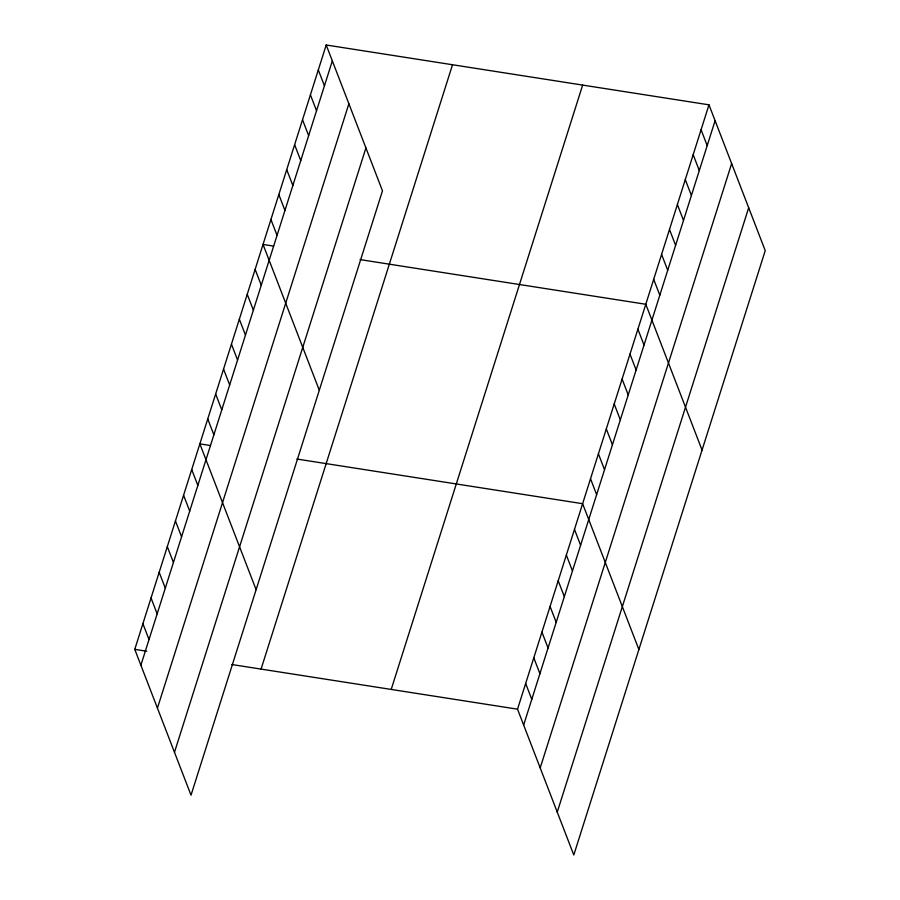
<?xml version="1.0" encoding="UTF-8"?>
<svg xmlns="http://www.w3.org/2000/svg" width="900" height="900" viewBox="0 0 900 900"><rect width="100%" height="100%" fill="white"/><g stroke="black" fill="none" stroke-linecap="round" stroke-linejoin="round"><path stroke-width="1.35" d="M326.205 45L382.478 190.822L191.025 795.173L134.764 649.361L326.205 45L708.975 104.828L765.236 250.639L573.795 855L517.523 709.178L708.975 104.828M140.884 665.224L332.336 60.863M157.433 708.109L348.885 103.748M174.476 752.288L365.929 147.938M261.067 669.105L452.52 64.744M391.207 689.445L582.66 85.084M523.642 725.051L715.095 120.69M540.191 767.936L731.644 163.575M557.246 812.115L748.688 207.754M273.668 246.105L263.036 244.44L319.298 390.251M360.09 259.605L645.795 304.267L702.056 450.079M210.487 445.534L199.856 443.88L256.118 589.691M296.91 459.045L582.615 503.696L638.887 649.519M134.764 649.361L146.722 651.229M231.817 664.526L517.523 709.178M701.077 129.757L707.197 145.62M693.18 154.688L699.3 170.55M685.283 179.618L691.403 195.48M677.385 204.547L683.505 220.41M669.488 229.477L675.607 245.34M661.59 254.407L667.71 270.27M653.692 279.338L659.812 295.2M637.898 329.197L644.018 345.06M630 354.127L636.12 369.99M622.102 379.058L628.222 394.92M614.205 403.976L620.325 419.85M606.308 428.906L612.428 444.78M598.41 453.836L604.53 469.71M590.512 478.766L596.633 494.64M574.481 529.391L580.601 545.254M566.347 555.075L572.467 570.938M558.202 580.759L564.334 596.621M550.069 606.442L556.189 622.305M541.935 632.126L548.055 647.989M318.308 69.93L324.439 85.793M533.801 657.81L539.921 673.684M310.41 94.86L316.541 110.722M525.656 683.494L531.788 699.367M302.524 119.79L308.644 135.653M294.626 144.72L300.746 160.583M286.729 169.65L292.849 185.513M278.831 194.58L284.951 210.442M270.934 219.51L277.054 235.373M255.139 269.37L261.259 285.233M247.241 294.3L253.361 310.162M239.344 319.23L245.464 335.093M231.446 344.16L237.566 360.022M223.549 369.09L229.669 384.952M215.651 394.02L221.771 409.882M207.754 418.95L213.874 434.812M191.722 469.564L197.843 485.426M183.578 495.248L189.709 511.11M175.444 520.931L181.564 536.794M167.31 546.615L173.43 562.489M159.176 572.299L165.296 588.173M151.031 597.982L157.162 613.856M142.898 623.678L149.018 639.54"/></g></svg>
